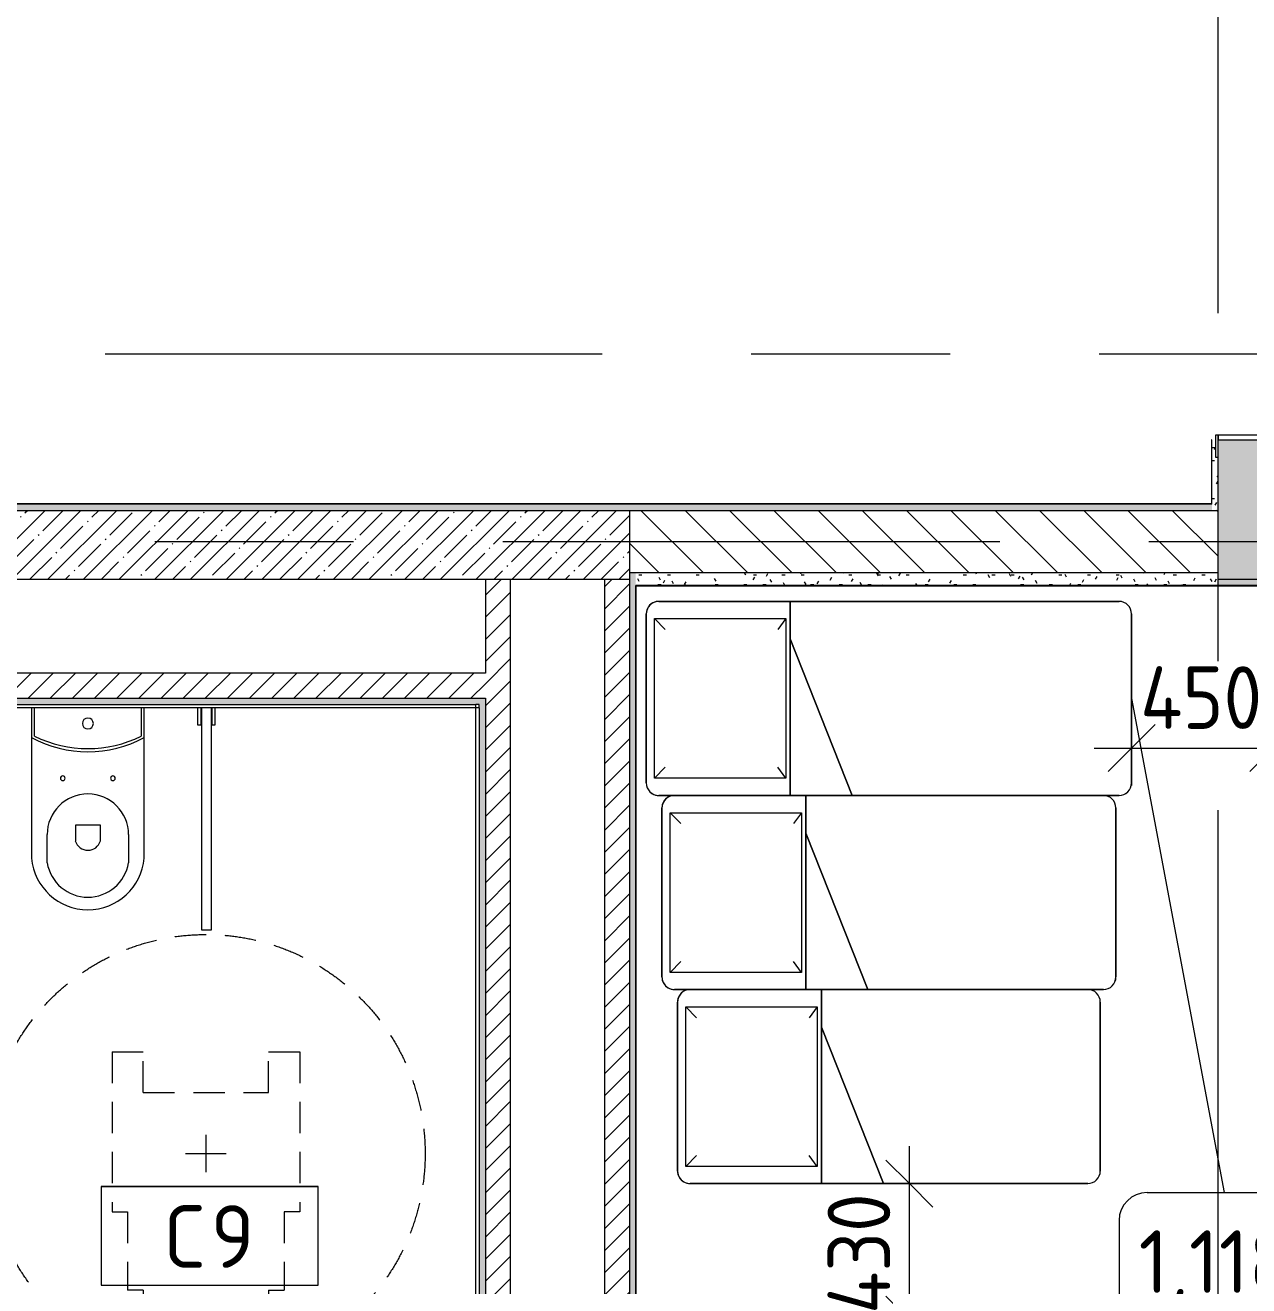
# Model space of a CAD drawing. Header units: millimetres. Extents: x 81494 to 296443, y -8553 to 29000.
# Drawn here: x 117400 to 121308, y 8123 to 12150 of the extents above; entities that cross this region are included whole.
import ezdxf

# ---------------------------------------------------------------- set-up
doc = ezdxf.new("R2010")
doc.units = ezdxf.units.MM
doc.linetypes.add('200_ШТРИХ__ш1_п0_6_', pattern=[160, 100, -60])
doc.linetypes.add('Осевая', pattern=[3175, 635, -476.25, 1587.5, -476.25])
for name, color, linetype, lineweight in [('A-ANNO-DIMS', 7, 'Continuous', 9), ('A-ANNO-DIMS-100', 7, 'Continuous', 9), ('A-GENM', 7, 'Continuous', 9), ('A-GENM-IDEN', 7, 'Continuous', 9), ('A-WALL', 7, 'Continuous', 9), ('I-FURN-IDEN', 7, 'Continuous', 9), ('I-WALL', 7, 'Continuous', 9), ('P-SANR-FIXT-1', 7, 'Continuous', 13), ('Оси-2', 7, 'Осевая', 9)]:
    doc.layers.add(name, color=color, linetype=linetype, lineweight=lineweight)
for name, color, linetype, lineweight, true_color in [('A-DOOR-1', 7, 'Continuous', 9, 0xc0c0c0), ('A-DOOR-FRAM-1', 7, 'Continuous', 9, 0xc0c0c0), ('A-WALL-1', 9, 'Continuous', 9, 0x808080), ('A-WALL-FNSH-1', 9, 'Continuous', 9, 0x808080), ('I-FURN-1', 9, 'Continuous', 9, 0x808080), ('I-FURN-2', 9, '200_ШТРИХ__ш1_п0_6_', 9, 0x808080), ('P-SANR-FIXT-2', 9, 'Continuous', 13, 0x808080)]:
    doc.layers.add(name, color=color, linetype=linetype, lineweight=lineweight, true_color=true_color)
doc.styles.add('GOST Common', font='GOST_Common.ttf', dxfattribs={"height": 200})
doc.styles.add('ISOCPEUR_1', font='isocpeur.ttf', dxfattribs={"width": 0.9, "height": 200})
doc.dimstyles.new('ISO-2_0_0_9К_Средний_округл2', dxfattribs={"dimscale": 304.8, "dimtxt": 199.196235, "dimasz": 0.492126, "dimexe": 0.393701, "dimexo": 0, "dimgap": 0, "dimtad": 1, "dimdec": 0, "dimrnd": 10, "dimzin": 0, "dimdsep": 46, "dimtxsty": 'ISOCPEUR_1', "dimblk1": 'OBLIQUE', "dimblk2": 'OBLIQUE', "dimsah": 1, "dimcen": 0.09, "dimdle": 0.393701, "dimazin": 0, "dimtfac": 1, "dimtdec": 4, "dimtix": 1, "dimtmove": 0, "dimatfit": 3, "dimfxl": 1, "dimtvp": 1, "dimtolj": 1, "dimtzin": 0, "dimarcsym": 2})
pattern_1 = [(45, (0, 0), (-35.35534, 35.35534), [])]
pattern_2 = [(45, (0, 0), (-57.024626, 57.024626), []), (45, (57.025, 0), (-57.024626, 57.024626), [100.806, -20.161, 3.353, -16.808])]
pattern_3 = [(0, (0, 0), (121.92, 30.48), [10.058, -81.382, 10.058, -81.382, -487.68]), (0, (0, 0), (121.92, 30.48), [-182.88, 10.058, -172.822, 10.058, -81.382, -213.36]), (0, (0, 0), (121.92, 30.48), [-457.2, 10.058, -50.902, 10.058, -142.342]), (120, (45.72, 15.24), (-87.356454, 90.345817), [10.058, -81.382, 10.058, -81.382, -487.68]), (120, (45.72, 15.24), (-87.356454, 90.345817), [-182.88, 10.058, -172.822, 10.058, -81.382, -213.36]), (120, (45.72, 15.24), (-87.356454, 90.345817), [-457.2, 10.058, -50.902, 10.058, -142.342]), (240, (60.96, 76.2), (-34.563546, -120.825817), [10.058, -81.382, 10.058, -81.382, -487.68]), (240, (60.96, 76.2), (-34.563546, -120.825817), [-182.88, 10.058, -172.822, 10.058, -81.382, -213.36]), (240, (60.96, 76.2), (-34.563546, -120.825817), [-457.2, 10.058, -50.902, 10.058, -142.342])]

# ---------------------------------------------------------------- blocks, each defined once
blk = doc.blocks.new('132_МГН_Поручень для унитаза_тип откидной - ПР 1Р-18611699-План расстановки мебели и оборудования 1 этажа в осях 23_1-33')
at = {"layer": 'A-GENM'}
for p, q in [((-16, 738), (-16, 29.3)), ((16, 738), (-16, 738)), ((16, 29.3), (16, 738)), ((-28.2, 83), (-28.2, 29.3)), ((-17, 83), (-28.2, 83)), ((-17, 29.3), (-17, 83)), ((17, 83), (17, 29.3)), ((28.2, 83), (17, 83)), ((28.2, 29.3), (28.2, 83))]:
    blk.add_line(p, q, dxfattribs=at)
blk = doc.blocks.new('FRT_2D_Символ _разворот МГН_1 - D1_4_Символ доступности разворота МГН _360__-18618045-План расстановки мебели и оборудования 1 этажа в осях 23_1-33')
at = {"layer": 'I-FURN-1'}
for p, q in [((0, 60.4), (0, -59.6)), ((-65, 0), (65, 0))]:
    blk.add_line(p, q, dxfattribs=at)
at = {"layer": 'I-FURN-2'}
for p, q in [((-300, 325.4), (-300, -185.8)), ((-300, 325.4), (-200, 325.4)), ((-200, 195.4), (-200, 325.4)), ((200, 325.4), (300, 325.4)), ((200, 195.4), (200, 325.4)), ((300, 325.4), (300, -185.8)), ((-200, 195.4), (200, 195.4)), ((-300, -185.8), (-250, -185.8)), ((-250, -185.8), (-250, -435.8)), ((300, -185.8), (250, -185.8)), ((250, -185.8), (250, -435.8)), ((-200, -435.8), (-250, -435.8)), ((-200, -435.8), (-200, -645.8)), ((200, -435.8), (250, -435.8)), ((200, -435.8), (200, -645.8)), ((-200, -645.8), (200, -645.8))]:
    blk.add_line(p, q, dxfattribs=at)
blk.add_circle((0, 0), 700, dxfattribs=at)
blk = doc.blocks.new('110_Дверь_СКБ_2Ст - Д-1_л_Лестничная клетка EIS60 2-32142534-План расстановки мебели и оборудования 1 этажа в осях 23_1-33')
at = {"layer": 'A-DOOR-1'}
for p, q in [((662.5, 1010), (612.5, 1010)), ((612.5, 1010), (612.5, 110)), ((662.5, 110), (662.5, 1010)), ((-637.5, 510), (-637.5, 110)), ((-587.5, 510), (-637.5, 510)), ((-587.5, 110), (-587.5, 510)), ((-637.5, 110), (-587.5, 110)), ((612.5, 110), (662.5, 110))]:
    blk.add_line(p, q, dxfattribs=at)
for centre, radius, start, end in [((662.5, 110), 900, 90, 180), ((-637.5, 110), 400, 360, 90)]:
    blk.add_arc(centre, radius, start, end, dxfattribs=at)
at = {"layer": 'A-DOOR-FRAM-1'}
for p, q in [((-672.5, 118), (-742.5, 118)), ((-742.5, 118), (-742.5, 110)), ((-742.5, 110), (-672.5, 110)), ((-637.5, 110), (-687.5, 110)), ((-687.5, 110), (-687.5, 30)), ((-672.5, 110), (-672.5, 118)), ((-637.5, 60), (-637.5, 110)), ((662.5, 110), (662.5, 60)), ((712.5, 110), (662.5, 110)), ((767.5, 118), (697.5, 118)), ((697.5, 118), (697.5, 110)), ((697.5, 110), (767.5, 110)), ((712.5, 30), (712.5, 110)), ((767.5, 110), (767.5, 118)), ((-627.5, 60), (-637.5, 60)), ((-627.5, 30), (-627.5, 60)), ((662.5, 60), (652.5, 60)), ((652.5, 60), (652.5, 30)), ((-687.5, 30), (-627.5, 30)), ((-672.5, 30), (-687.5, 30)), ((-687.5, 30), (-687.5, -110)), ((-672.5, -110), (-672.5, 30)), ((652.5, 30), (712.5, 30)), ((712.5, 30), (697.5, 30)), ((697.5, 30), (697.5, -110)), ((712.5, -110), (712.5, 30)), ((-672.5, -110), (-742.5, -110)), ((-742.5, -110), (-742.5, -118)), ((-742.5, -118), (-672.5, -118)), ((-687.5, -110), (-672.5, -110)), ((-672.5, -118), (-672.5, -110)), ((697.5, -110), (712.5, -110)), ((767.5, -110), (697.5, -110)), ((697.5, -110), (697.5, -118)), ((697.5, -118), (767.5, -118)), ((767.5, -118), (767.5, -110))]:
    blk.add_line(p, q, dxfattribs=at)
blk = doc.blocks.new('Bed - Small Sizes - 1_118-V58-План расстановки мебели и оборудования 1 этажа в осях 23_1-33')
at = {"layer": 'I-FURN-1'}
for p, q in [((247.3, 1550), (-292.7, 1550)), ((-292.7, 1550), (247.3, 1550)), ((-332.7, 1510), (-332.7, 460)), ((-332.7, 460), (-332.7, 1510)), ((287.3, 657.7), (287.3, 1510)), ((287.3, 1510), (287.3, 1460)), ((287.3, 1460), (287.3, 657.7)), ((287.3, 657.7), (-212.7, 460)), ((-212.7, 460), (287.3, 657.7)), ((-212.7, 460), (287.3, 657.7)), ((287.3, 460), (287.3, 657.7)), ((287.3, 657.7), (287.3, 510)), ((287.3, 510), (287.3, 657.7)), ((287.3, 657.7), (287.3, 510)), ((287.3, 510), (287.3, 460)), ((287.3, 90), (287.3, 510)), ((287.3, 510), (287.3, 90)), ((-212.7, 460), (-332.7, 460)), ((-332.7, 460), (-332.7, 40)), ((-332.7, 40), (-332.7, 460)), ((-332.7, 460), (-212.7, 460)), ((-332.7, 460), (-332.7, 40)), ((-332.7, 40), (-332.7, 460)), ((-332.7, 460), (-212.7, 460)), ((-277.5, 446.2), (-242.7, 420)), ((-277.5, 26.2), (-277.5, 446.2)), ((-277.5, 446.2), (232.5, 446.2)), ((-277.5, 446.2), (232.5, 446.2)), ((-277.5, 26.2), (-277.5, 446.2)), ((287.3, 460), (-212.7, 460)), ((-212.7, 460), (287.3, 460)), ((-212.7, 460), (287.3, 460)), ((287.3, 460), (-212.7, 460)), ((-212.7, 460), (287.3, 460)), ((232.5, 446.2), (197.3, 420)), ((232.5, 446.2), (232.5, 26.2)), ((232.5, 446.2), (232.5, 26.2)), ((287.3, 40), (287.3, 460)), ((287.3, 460), (287.3, 90)), ((287.3, 90), (287.3, 40)), ((287.3, 40), (287.3, 90)), ((287.3, 90), (287.3, 40)), ((-277.5, 26.2), (-242.7, 60)), ((232.5, 26.2), (197.3, 60)), ((-292.7, 0), (247.3, 0)), ((247.3, 0), (-292.7, 0)), ((232.5, 26.2), (-277.5, 26.2)), ((232.5, 26.2), (-277.5, 26.2)), ((-292.7, 0), (247.3, 0)), ((247.3, 0), (-292.7, 0))]:
    blk.add_line(p, q, dxfattribs=at)
for centre, start, end in [((-292.7, 1510), 90, 180), ((-292.7, 1510), 90, 180), ((247.3, 1510), 360, 90), ((247.3, 1510), 0, 90), ((-292.7, 40), 180, 270), ((-292.7, 40), 180, 270), ((-292.7, 40), 180, 270), ((-292.7, 40), 180, 255), ((-292.7, 40), 255, 270), ((247.3, 40), 270, 360), ((247.3, 40), 270, 0), ((247.3, 40), 270, 360), ((247.3, 40), 270, 315), ((247.3, 40), 315, 345), ((247.3, 40), 345, 360)]:
    blk.add_arc(centre, 40, start, end, dxfattribs=at)
blk = doc.blocks.new('Bed - Small Sizes - Single 5-V59-План расстановки мебели и оборудования 1 этажа в осях 23_1-33')
at = {"layer": 'I-FURN-1'}
for p, q in [((247.3, 1450), (-292.7, 1450)), ((-292.7, 1450), (247.3, 1450)), ((-332.7, 1410), (-332.7, 607.7)), ((-332.7, 607.7), (-332.7, 1410)), ((287.3, 657.7), (287.3, 1410)), ((287.3, 1410), (287.3, 1360)), ((287.3, 1360), (287.3, 657.7)), ((287.3, 657.7), (-212.7, 460)), ((-212.7, 460), (287.3, 657.7)), ((-212.7, 460), (287.3, 657.7)), ((287.3, 460), (287.3, 657.7)), ((287.3, 657.7), (287.3, 510)), ((287.3, 510), (287.3, 657.7)), ((287.3, 657.7), (287.3, 510)), ((-332.7, 607.7), (-332.7, 460)), ((-332.7, 460), (-332.7, 607.7)), ((287.3, 510), (287.3, 460)), ((287.3, 90), (287.3, 510)), ((287.3, 510), (287.3, 90)), ((-212.7, 460), (-332.7, 460)), ((-332.7, 460), (-332.7, 410)), ((-332.7, 40), (-332.7, 460)), ((-332.7, 460), (-212.7, 460)), ((-332.7, 460), (-332.7, 40)), ((-332.7, 40), (-332.7, 460)), ((-332.7, 460), (-212.7, 460)), ((-277.5, 446.2), (-242.7, 420)), ((-277.5, 26.2), (-277.5, 446.2)), ((-277.5, 446.2), (232.5, 446.2)), ((-277.5, 446.2), (232.5, 446.2)), ((-277.5, 26.2), (-277.5, 446.2)), ((287.3, 460), (-212.7, 460)), ((-212.7, 460), (287.3, 460)), ((-212.7, 460), (287.3, 460)), ((287.3, 460), (-212.7, 460)), ((-212.7, 460), (287.3, 460)), ((232.5, 446.2), (197.3, 420)), ((232.5, 446.2), (232.5, 26.2)), ((232.5, 446.2), (232.5, 26.2)), ((287.3, 40), (287.3, 460)), ((287.3, 460), (287.3, 90)), ((-332.7, 410), (-332.7, 40)), ((287.3, 90), (287.3, 40)), ((287.3, 40), (287.3, 90)), ((287.3, 90), (287.3, 40)), ((-277.5, 26.2), (-242.7, 60)), ((232.5, 26.2), (197.3, 60)), ((-292.7, 0), (247.3, 0)), ((247.3, 0), (-292.7, 0)), ((232.5, 26.2), (-277.5, 26.2)), ((232.5, 26.2), (-277.5, 26.2)), ((-292.7, 0), (247.3, 0)), ((247.3, 0), (-292.7, 0))]:
    blk.add_line(p, q, dxfattribs=at)
for centre, start, end in [((-292.7, 1410), 90, 180), ((-292.7, 1410), 90, 180), ((247.3, 1410), 360, 90), ((247.3, 1410), 0, 90), ((-292.7, 40), 180, 270), ((-292.7, 40), 180, 240), ((-292.7, 40), 180, 270), ((-292.7, 40), 180, 195), ((-292.7, 40), 195, 270), ((-292.7, 40), 240, 270), ((247.3, 40), 270, 360), ((247.3, 40), 270, 0), ((247.3, 40), 270, 360), ((247.3, 40), 270, 300), ((247.3, 40), 300, 330), ((247.3, 40), 330, 360)]:
    blk.add_arc(centre, 40, start, end, dxfattribs=at)
blk = doc.blocks.new('Bed - Small Sizes - Single 6-V60-План расстановки мебели и оборудования 1 этажа в осях 23_1-33')
at = {"layer": 'I-FURN-1'}
for p, q in [((247.3, 1350), (-292.7, 1350)), ((-292.7, 1350), (247.3, 1350)), ((-332.7, 1310), (-332.7, 607.7)), ((-332.7, 607.7), (-332.7, 1310)), ((287.3, 657.7), (287.3, 1310)), ((287.3, 1310), (287.3, 657.7)), ((287.3, 657.7), (-212.7, 460)), ((-212.7, 460), (287.3, 657.7)), ((-212.7, 460), (287.3, 657.7)), ((287.3, 460), (287.3, 657.7)), ((287.3, 657.7), (287.3, 460)), ((287.3, 40), (287.3, 657.7)), ((287.3, 657.7), (287.3, 40)), ((-332.7, 607.7), (-332.7, 460)), ((-332.7, 460), (-332.7, 607.7)), ((-212.7, 460), (-332.7, 460)), ((-332.7, 460), (-332.7, 410)), ((-332.7, 40), (-332.7, 460)), ((-332.7, 460), (-212.7, 460)), ((-332.7, 460), (-332.7, 40)), ((-332.7, 40), (-332.7, 460)), ((-332.7, 460), (-212.7, 460)), ((-277.5, 446.2), (-242.7, 420)), ((-277.5, 26.2), (-277.5, 446.2)), ((-277.5, 446.2), (232.5, 446.2)), ((-277.5, 446.2), (232.5, 446.2)), ((-277.5, 26.2), (-277.5, 446.2)), ((287.3, 460), (-212.7, 460)), ((-212.7, 460), (287.3, 460)), ((-212.7, 460), (287.3, 460)), ((287.3, 460), (-212.7, 460)), ((-212.7, 460), (287.3, 460)), ((232.5, 446.2), (197.3, 420)), ((232.5, 446.2), (232.5, 26.2)), ((232.5, 446.2), (232.5, 26.2)), ((287.3, 40), (287.3, 460)), ((287.3, 460), (287.3, 40)), ((-332.7, 410), (-332.7, 40)), ((-277.5, 26.2), (-242.7, 60)), ((232.5, 26.2), (197.3, 60)), ((-292.7, 0), (247.3, 0)), ((247.3, 0), (-292.7, 0)), ((232.5, 26.2), (-277.5, 26.2)), ((232.5, 26.2), (-277.5, 26.2)), ((-292.7, 0), (247.3, 0)), ((247.3, 0), (-292.7, 0))]:
    blk.add_line(p, q, dxfattribs=at)
for centre, start, end in [((-292.7, 1310), 90, 180), ((-292.7, 1310), 135, 180), ((-292.7, 1310), 90, 135), ((247.3, 1310), 360, 90), ((247.3, 1310), 360, 90), ((-292.7, 40), 180, 270), ((-292.7, 40), 180, 195), ((-292.7, 40), 180, 270), ((-292.7, 40), 180, 225), ((-292.7, 40), 195, 270), ((-292.7, 40), 225, 240), ((-292.7, 40), 240, 270), ((247.3, 40), 270, 360), ((247.3, 40), 270, 360), ((247.3, 40), 270, 315), ((247.3, 40), 270, 300), ((247.3, 40), 300, 360), ((247.3, 40), 315, 0)]:
    blk.add_arc(centre, 40, start, end, dxfattribs=at)
blk = doc.blocks.new('WC Seat_2 with Cistern-Wall Based - SE21-33487045-План расстановки мебели и оборудования 1 этажа в осях 23_1-33')
at = {"layer": 'P-SANR-FIXT-2'}
for p, q in [((-55, 485.5), (-55, 100.5)), ((-5, 410.5), (-5, 500.5)), ((255, 500.5), (255, 410.5)), ((305, 100.5), (305, 485.5)), ((85, 430.5), (85, 380.5)), ((165, 380.5), (165, 430.5)), ((85, 380.5), (165, 380.5)), ((-55, 100.5), (-55, 5.5)), ((-45, 5.5), (-45, 95.6)), ((295, 95.6), (295, 5.5)), ((305, 5.5), (305, 100.5))]:
    blk.add_line(p, q, dxfattribs=at)
for centre, radius, start, end in [((125, 469.8), 180.7, 4.9791, 175.0209), ((125, 478.7), 131.8, 9.5273, 170.4727), ((125, 418.8), 41.7, 16.2602, 163.7398), ((125, 410.5), 130, 180, 360), ((45, 230.5), 7.5, 0, 180), ((45, 230.5), 7.5, 180, 360), ((205, 230.5), 7.5, 0, 180), ((205, 230.5), 7.5, 180, 360), ((125, -237), 382.5, 61.9275, 118.0725), ((125, -247), 382.5, 63.6122, 116.3878), ((125, 55.5), 17.5, 0, 180), ((125, 55.5), 17.5, 180, 360)]:
    blk.add_arc(centre, radius, start, end, dxfattribs=at)
blk = doc.blocks.new('Марка_Мебель - В прямоуг_Balcon_Марка-25523697-План расстановки мебели и оборудования 1 этажа в осях 23_1-33')
at = {"layer": 'I-FURN-IDEN'}
for p, q in [((-2.455, 2.278), (2.455, 2.278)), ((-3.355, 1.378), (-3.355, -1.384)), ((3.355, 1.378), (3.355, -1.378)), ((-2.461, -2.278), (2.455, -2.278))]:
    blk.add_line(p, q, dxfattribs=at)
for centre, radius, start, end in [((-2.455, 1.378), 0.9, 90, 180), ((2.455, 1.378), 0.9, 0, 90), ((-2.461, -1.384), 0.893, 180, 270), ((2.455, -1.378), 0.9, 270, 0)]:
    blk.add_arc(centre, radius, start, end, dxfattribs=at)
blk = doc.blocks.new('DIMBLOCK42-План расстановки мебели и оборудования 1 этажа в осях 23_1-33')
at = {"layer": 'A-ANNO-DIMS-100'}
for p, q in [((120224, 7894.6), (120224, 8569.1)), ((120117.9, 8449.1), (120344, 8449.1)), ((120224, 8449.1), (120117.9, 8449.1)), ((119980.8, 8014.6), (120344, 8014.6)), ((120224, 8014.6), (119980.8, 8014.6))]:
    blk.add_line(p, q, dxfattribs=at)
at = {"layer": 'A-ANNO-DIMS-100', "lineweight": 20}
for p, q in [((120224, 8449.1), (120149, 8524.1)), ((120224, 8449.1), (120299, 8374.1)), ((120224, 8014.6), (120149, 8089.6)), ((120224, 8014.6), (120299, 7939.6))]:
    blk.add_line(p, q, dxfattribs=at)
at = {"layer": 'A-ANNO-DIMS-100', "color": 0, "insert": (119962.7, 8032.7), "char_height": 200, "width": 478.071, "attachment_point": 1, "rotation": 90, "line_spacing_factor": 1.149209, "style": 'ISOCPEUR_1'}
blk.add_mtext('430', dxfattribs=at)
blk = doc.blocks.new('_Oblique')
at = {"color": 0, "linetype": 'ByBlock', "lineweight": -2}
blk.add_line((-0.5, -0.5), (0.5, 0.5), dxfattribs=at)
blk = doc.blocks.new('DIMBLOCK43-План расстановки мебели и оборудования 1 этажа в осях 23_1-33')
at = {"layer": 'A-ANNO-DIMS-100'}
for p, q in [((120933.5, 9946.6), (120933.5, 9720.5)), ((120933.5, 9840.5), (120933.5, 9946.6)), ((121386.5, 9946.6), (121386.5, 9720.5)), ((121386.5, 9840.5), (121386.5, 9946.6)), ((120813.5, 9840.5), (121506.5, 9840.5))]:
    blk.add_line(p, q, dxfattribs=at)
at = {"layer": 'A-ANNO-DIMS-100', "lineweight": 20}
for p, q in [((120933.5, 9840.5), (121008.5, 9915.5)), ((121386.5, 9840.5), (121461.5, 9915.5)), ((120933.5, 9840.5), (120858.5, 9765.5)), ((121386.5, 9840.5), (121311.5, 9765.5))]:
    blk.add_line(p, q, dxfattribs=at)
at = {"layer": 'A-ANNO-DIMS-100', "color": 0, "insert": (120960.8, 10101.8), "char_height": 200, "width": 478.071, "attachment_point": 1, "line_spacing_factor": 1.149209, "style": 'ISOCPEUR_1'}
blk.add_mtext('450', dxfattribs=at)
blk = doc.blocks.new('Mark Reiling - Mark Reiling-26174330-План расстановки мебели и оборудования 1 этажа в осях 23_1-33')
at = {"layer": 'A-GENM-IDEN'}
for p, q in [((-3.47, 1.49), (-3.47, -1.663)), ((-3.47, 1.49), (3.47, 1.49)), ((3.47, 1.49), (-3.47, 1.49)), ((-3.47, 1.49), (-3.47, -1.663)), ((3.47, -1.663), (3.47, 1.49)), ((3.47, -1.663), (3.47, 1.49)), ((-3.47, -1.663), (3.47, -1.663)), ((-3.47, -1.663), (3.47, -1.663))]:
    blk.add_line(p, q, dxfattribs=at)

msp = doc.modelspace()

# ---------------------------------------------------------------- hatches: boundary and pattern name
at = {"layer": 'I-WALL'}
h = msp.add_hatch(dxfattribs=at)
h.set_pattern_fill('FP_2', color=256, style=0, pattern_type=2)
h.set_pattern_definition(pattern_2)
h.paths.add_polyline_path([(121430, 10380), (121430, 10825), (121210, 10825), (121210, 10380)])
h.paths.add_polyline_path([(121430, 12225), (121430, 13400), (121210, 13400), (121210, 12225), (121380, 12225)])
h.paths.add_polyline_path([(121222, 13900), (121430, 13900), (121430, 18600), (121210, 18600), (121210, 13900)])
h = msp.add_hatch(dxfattribs=at)
h.set_pattern_fill('FP_67', color=256, style=0, pattern_type=2)
h.set_pattern_definition(pattern_3)
h.paths.add_polyline_path([(121210, 10600), (121210, 10770), (121202, 10770), (121202, 10800), (121190, 10800), (121190, 10600)])
h.paths.add_polyline_path([(121202, 12250), (121202, 12280), (121210, 12280), (121210, 12430), (121190, 12430), (121190, 12250)])
h = msp.add_hatch(dxfattribs=at)
h.set_pattern_fill('FP_67', color=256, style=0, pattern_type=2)
h.set_pattern_definition(pattern_3)
h.paths.add_polyline_path([(121190, 10600), (121190, 10620), (111180, 10620), (111180, 10608), (111210, 10608), (111210, 10600), (120203.9, 10600)])
h.paths.add_polyline_path([(110200, 10600), (110200, 10608), (110230, 10608), (110230, 10620), (109130, 10620), (109130, 10608), (109160, 10608), (109160, 10600), (109223.3, 10600)])
h.paths.add_polyline_path([(107650, 10600), (107650, 10608), (107680, 10608), (107680, 10620), (105095, 10620), (105095, 10608), (105125, 10608), (105125, 10600), (106478.2, 10600)])
h.paths.add_polyline_path([(103615, 10600), (103615, 10608), (103645, 10608), (103645, 10620), (100809, 10620), (100809, 10600), (100987.9, 10600)])
h = msp.add_hatch(dxfattribs=at)
h.set_pattern_fill('FP_4', color=256, style=0, pattern_type=2)
h.set_pattern_definition([(135, (0, 0), (-70.71068, -70.71068), [])])
h.paths.add_polyline_path([(120203.9, 10400), (121210, 10400), (121210, 10600), (119330, 10600), (119330, 10400), (119517.6, 10400)])
h.paths.add_polyline_path([(111180, 10400), (111930, 10400), (111930, 10600), (111180, 10600), (111180, 10531.7)])
h.paths.add_polyline_path([(110150, 10400), (110230, 10400), (110230, 10600), (109105, 10600), (109105, 10400), (110130, 10400)])
h.paths.add_polyline_path([(107650, 10400), (107705, 10400), (107705, 10600), (107350, 10600), (107350, 10400)])
h = msp.add_hatch(dxfattribs=at)
h.set_pattern_fill('FP_2', color=256, style=0, pattern_type=2)
h.set_pattern_definition(pattern_2)
h.paths.add_polyline_path([(119330, 10380), (119330, 10600), (111930, 10600), (111930, 10380), (118831.3, 10380)])
h = msp.add_hatch(dxfattribs=at)
h.set_pattern_fill('FP_67', color=256, style=0, pattern_type=2)
h.set_pattern_definition(pattern_3)
h.paths.add_polyline_path([(119350, 5180), (119350, 10400), (119330, 10400), (119330, 5180)])
h = msp.add_hatch(dxfattribs=at)
h.set_pattern_fill('FP_67', color=256, style=0, pattern_type=2)
h.set_pattern_definition(pattern_3)
h.paths.add_polyline_path([(119517.6, 10360), (121210, 10360), (121210, 10400), (119350, 10400), (119351, 10360), (119375, 10360)])
h = msp.add_hatch(dxfattribs=at)
h.set_pattern_fill('FP_3', color=256, style=0, pattern_type=2)
h.set_pattern_definition(pattern_1)
h.paths.add_polyline_path([(118870, 5400), (118950, 5400), (118950, 10380), (118870, 10380), (118870, 6298.3)])
h = msp.add_hatch(dxfattribs=at)
h.set_pattern_fill('FP_3', color=256, style=0, pattern_type=2)
h.set_pattern_definition(pattern_1)
h.paths.add_polyline_path([(119250, 5400), (119330, 5400), (119330, 10380), (119250, 10380), (119250, 6298.3)])
h = msp.add_hatch(dxfattribs=at)
h.set_pattern_fill('FP_67', color=256, style=0, pattern_type=2)
h.set_pattern_definition(pattern_3)
h.paths.add_polyline_path([(124430, 10360), (124430, 10372), (124405, 10372), (124405, 10360)])
h.paths.add_polyline_path([(122262.7, 10360), (123005, 10360), (123005, 10372), (122950, 10372), (122949, 10380), (121210, 10380), (121210, 10360), (121576.5, 10360)])
h = msp.add_hatch(dxfattribs=at)
h.set_pattern_fill('FP_3', color=256, style=0, pattern_type=2)
h.set_pattern_definition(pattern_1)
h.paths.add_polyline_path([(118870, 10000), (118870, 10080), (112010, 10080), (112010, 10000), (118831.3, 10000)])
h = msp.add_hatch(dxfattribs=at)
h.set_pattern_fill('FP_67', color=256, style=0, pattern_type=2)
h.set_pattern_definition(pattern_3)
h.paths.add_polyline_path([(118850, 9980), (118870, 9980), (118870, 10000), (112030, 10000), (112030, 9980), (118831.3, 9980)])
h = msp.add_hatch(dxfattribs=at)
h.set_pattern_fill('FP_67', color=256, style=0, pattern_type=2)
h.set_pattern_definition(pattern_3)
h.paths.add_polyline_path([(118850, 5420), (118870, 5420), (118870, 9980), (118850, 9980), (118850, 6298.3)])

# ---------------------------------------------------------------- linework, layer by layer
at = {"layer": 'A-WALL'}
for p, q in [((121190, 10620), (121190, 10800)), ((121210, 10360), (121210, 10770)), ((121190, 10620), (111180, 10620)), ((119350, 5180), (119350, 10360)), ((121210, 10360), (119350, 10360)), ((121210, 10380), (122949, 10380))]:
    msp.add_line(p, q, dxfattribs=at)
at = {"layer": 'A-WALL-1'}
for p, q in [((121202, 10800), (121190, 10800)), ((121210, 10600), (121210, 10770)), ((111210, 10600), (121210, 10600)), ((119330, 10600), (119330, 5179)), ((121210, 10400), (119330, 10400)), ((121210, 10360), (121210, 10400)), ((111930, 10380), (119330, 10380)), ((118870, 10380), (118870, 10080)), ((118950, 5400), (118950, 10380)), ((119250, 10380), (119250, 5400)), ((121210, 10360), (123005, 10360)), ((118870, 10080), (112010, 10080)), ((112010, 10000), (118870, 10000)), ((118870, 10000), (118870, 5400)), ((112041, 9980), (118839, 9980)), ((118850, 9969), (118850, 5431))]:
    msp.add_line(p, q, dxfattribs=at)
at = {"layer": 'A-WALL-FNSH-1'}
for p, q in [((121190, 10825), (121189, 10825)), ((121189, 10825), (121189, 10621)), ((121190, 10800), (121190, 10825)), ((121189, 10621), (111180, 10621)), ((119351, 5179), (119351, 10359)), ((119351, 10359), (123005, 10359)), ((123005, 10360), (121210, 10360))]:
    msp.add_line(p, q, dxfattribs=at)
at = {"layer": 'I-FURN-IDEN'}
msp.add_line((120933.5, 9999.1), (121229.1, 8420.6), dxfattribs=at)
at = {"layer": 'I-WALL'}
for p, q in [((118850, 9969), (112030, 9969)), ((118839, 5420), (118839, 9980)), ((118850, 9980), (118839, 9980)), ((118850, 9969), (118850, 9980))]:
    msp.add_line(p, q, dxfattribs=at)
at = {"layer": 'Оси-2'}
for p, q in [((121210, 593.7), (121210, 19415.1)), ((84793.9, 11100), (122455, 11100)), ((86063.9, 10500), (122455, 10500))]:
    msp.add_line(p, q, dxfattribs=at)

# ---------------------------------------------------------------- block references
at = {"layer": 'A-DOOR-1', "rotation": 269.9999999999999}
msp.add_blockref('110_Дверь_СКБ_2Ст - Д-1_л_Лестничная клетка EIS60 2-32142534-План расстановки мебели и оборудования 1 этажа в осях 23_1-33', (121320, 11537.5), dxfattribs=at)
at = {"layer": 'A-GENM-IDEN', "xscale": 99.99999999999993, "yscale": 99.99999999999993, "zscale": 99.99999999999993}
msp.add_blockref('Mark Reiling - Mark Reiling-26174330-План расстановки мебели и оборудования 1 этажа в осях 23_1-33', (117989.2, 8291), dxfattribs=at)
at = {"layer": 'I-FURN-1', "rotation": 269.9999999999997}
for name, p in [('Bed - Small Sizes - 1_118-V58-План расстановки мебели и оборудования 1 этажа в осях 23_1-33', (119383.5, 9976.5)), ('Bed - Small Sizes - Single 5-V59-План расстановки мебели и оборудования 1 этажа в осях 23_1-33', (119433.5, 9356.5)), ('Bed - Small Sizes - Single 6-V60-План расстановки мебели и оборудования 1 этажа в осях 23_1-33', (119483.5, 8736.5))]:
    msp.add_blockref(name, p, dxfattribs=at)
at = {"layer": 'I-FURN-1'}
msp.add_blockref('FRT_2D_Символ _разворот МГН_1 - D1_4_Символ доступности разворота МГН _360__-18618045-План расстановки мебели и оборудования 1 этажа в осях 23_1-33', (117977.3, 8544.9), dxfattribs=at)
at = {"layer": 'I-FURN-IDEN', "xscale": 99.99999999999993, "yscale": 99.99999999999993, "zscale": 99.99999999999993}
msp.add_blockref('Марка_Мебель - В прямоуг_Balcon_Марка-25523697-План расстановки мебели и оборудования 1 этажа в осях 23_1-33', (121229.1, 8192.9), dxfattribs=at)
at = {"layer": 'P-SANR-FIXT-1', "rotation": 180}
msp.add_blockref('132_МГН_Поручень для унитаза_тип откидной - ПР 1Р-18611699-План расстановки мебели и оборудования 1 этажа в осях 23_1-33', (117979, 9998.3), dxfattribs=at)
at = {"layer": 'P-SANR-FIXT-2', "rotation": 180}
msp.add_blockref('WC Seat_2 with Cistern-Wall Based - SE21-33487045-План расстановки мебели и оборудования 1 этажа в осях 23_1-33', (117725.2, 9974.5), dxfattribs=at)

# ---------------------------------------------------------------- texts
at = {"layer": 'A-GENM-IDEN', "char_height": 200, "width": 176.371, "attachment_point": 1, "style": 'GOST Common'}
for s, insert in [('\\fGOST Common|b0|i0|c204|p34|;С', (117847.1, 8380.1)), ('\\fGOST Common|b0|i0|c204|p34|;9', (117992.7, 8380.1))]:
    msp.add_mtext(s, dxfattribs=dict(at, insert=insert))
at = {"layer": 'I-FURN-IDEN', "insert": (120956.1, 8299.9), "char_height": 200, "width": 625.316, "attachment_point": 1, "style": 'GOST Common'}
msp.add_mtext('1,118', dxfattribs=at)

# ---------------------------------------------------------------- dimensions: what is measured, and where the dimension line sits
at = {"layer": 'A-ANNO-DIMS'}
dim = msp.add_linear_dim(base=(121386.5, 9840.5), p1=(120933.5, 9946.6), p2=(121386.5, 9946.6), dimstyle='ISO-2_0_0_9К_Средний_округл2', override={"dimpost": '<>', "dimfxl": 453.023121}, dxfattribs=at)
dim.commit()
dim.dimension.update_dxf_attribs({"geometry": 'DIMBLOCK43-План расстановки мебели и оборудования 1 этажа в осях 23_1-33', "text_midpoint": (121160, 9940.5)})
dim = msp.add_linear_dim(base=(120223.9624, 8449.1305), p1=(119980.8218, 8014.5711), p2=(120117.8963, 8449.1305), angle=90, dimstyle='ISO-2_0_0_9К_Средний_округл2', override={"dimpost": '<>', "dimfxl": 455.665786}, dxfattribs=at)
dim.commit()
dim.dimension.update_dxf_attribs({"geometry": 'DIMBLOCK42-План расстановки мебели и оборудования 1 этажа в осях 23_1-33', "text_midpoint": (120123.9624, 8231.8508)})

doc.saveas('drawing.dxf')
